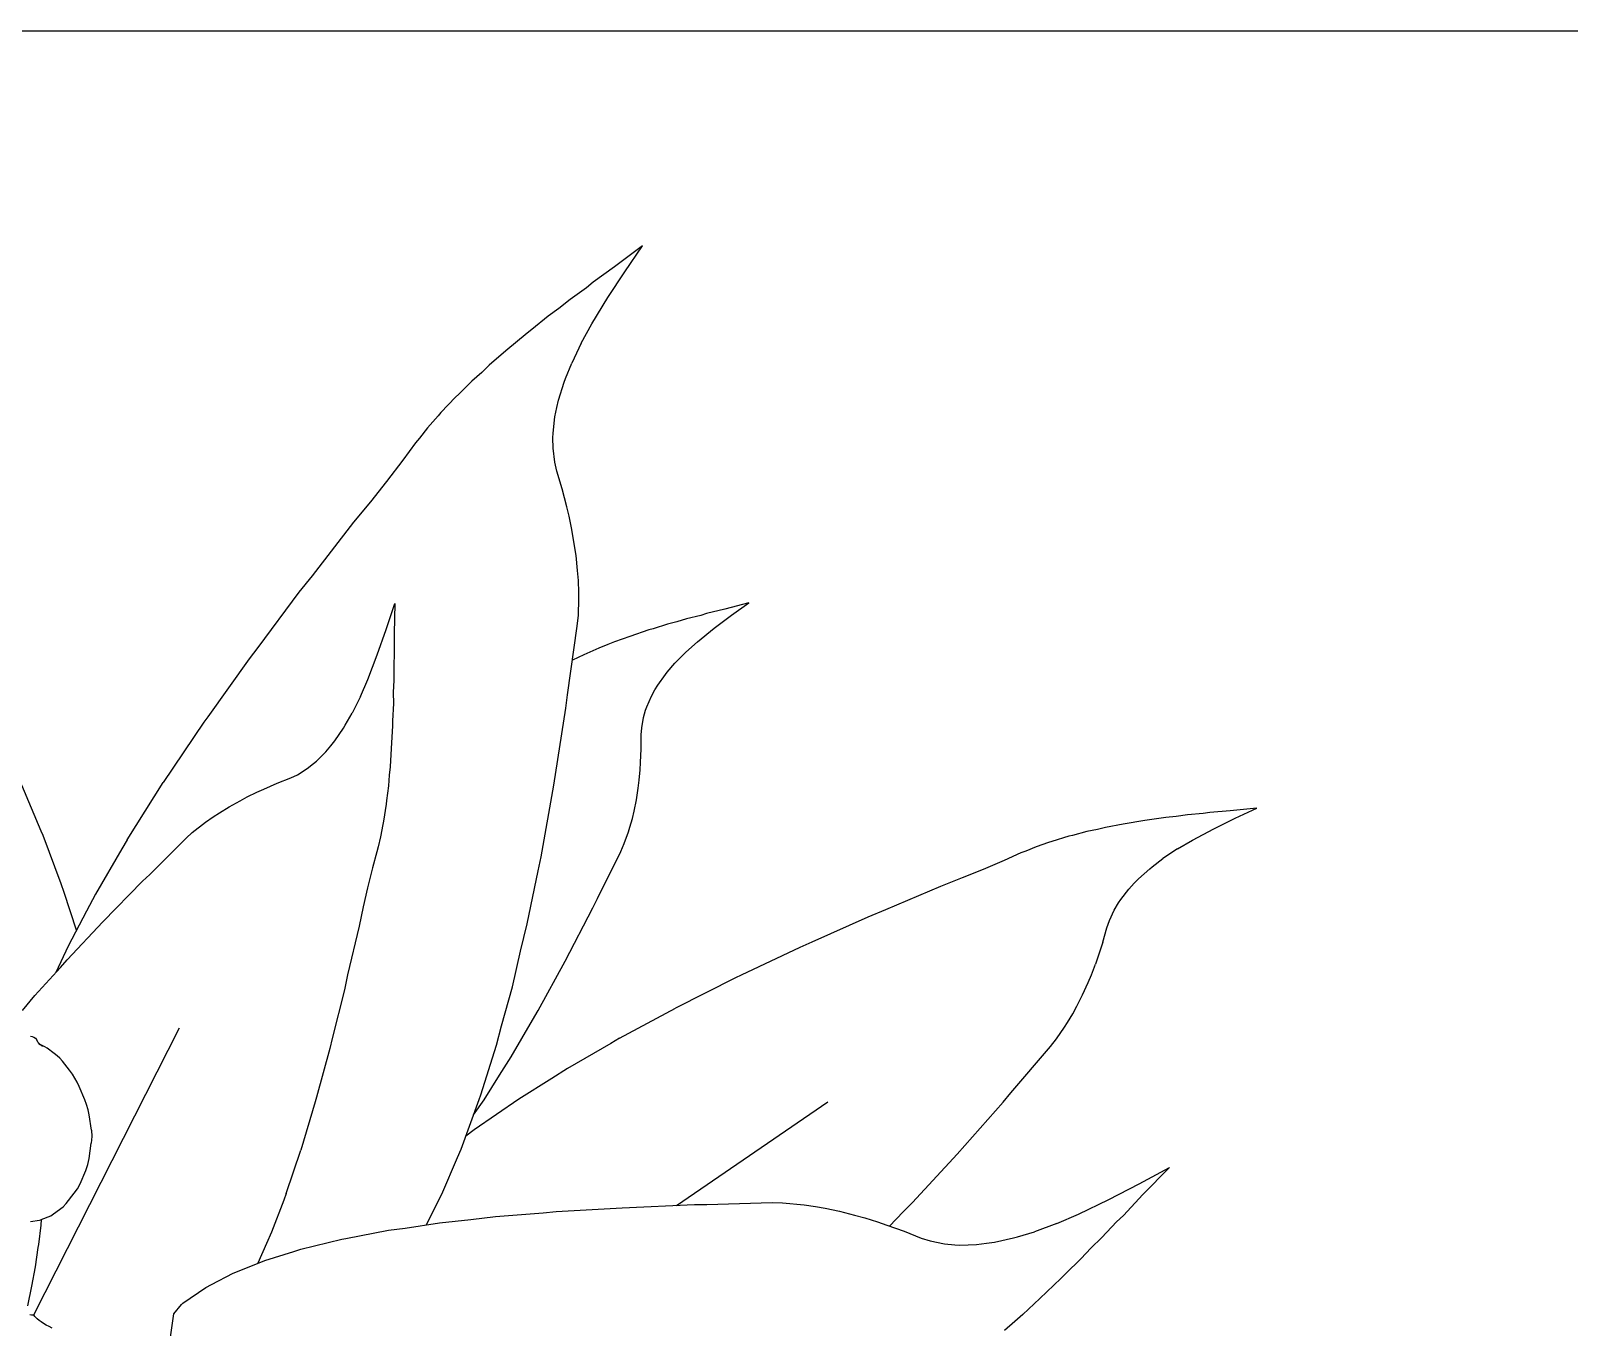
# Model space of a CAD drawing. Header units: metres. Extents: x 244.4 to 340.3, y -4.1 to 64.3.
# Drawn here: x 252.6015 to 253.0218, y 36.0079 to 36.3623 of the extents above; entities that cross this region are included whole.
import ezdxf

# ---------------------------------------------------------------- set-up
doc = ezdxf.new("R2010")
doc.units = ezdxf.units.M
doc.layers.add('Edges', color=7, linetype='Continuous')

msp = doc.modelspace()

# ---------------------------------------------------------------- linework, layer by layer
at = {"layer": 'Edges'}
for p, q in [((251.59767, 36.3623), (257.44767, 36.3623)), ((252.76858, 36.30347), (252.76098, 36.29777)), ((252.76382, 36.29644), (252.76858, 36.30347)), ((252.76098, 36.29777), (252.75513, 36.29355)), ((252.75915, 36.28936), (252.76382, 36.29644)), ((252.75334, 36.29207), (252.74885, 36.28886)), ((252.75513, 36.29355), (252.75334, 36.29207)), ((252.74885, 36.28886), (252.74577, 36.28636)), ((252.75477, 36.28217), (252.75915, 36.28936)), ((252.74285, 36.28425), (252.7384, 36.28061)), ((252.74577, 36.28636), (252.74285, 36.28425)), ((252.73713, 36.27968), (252.73131, 36.27481)), ((252.7384, 36.28061), (252.73713, 36.27968)), ((252.75187, 36.27691), (252.75477, 36.28217)), ((252.73131, 36.27481), (252.72669, 36.27086)), ((252.75187, 36.27691), (252.74926, 36.27146)), ((252.72669, 36.27086), (252.72467, 36.26893)), ((252.74757, 36.26723), (252.74926, 36.27146)), ((252.72196, 36.26653), (252.71843, 36.26301)), ((252.72467, 36.26893), (252.72196, 36.26653)), ((252.74567, 36.26136), (252.74718, 36.26623)), ((252.74718, 36.26623), (252.74757, 36.26723)), ((252.71755, 36.26219), (252.71353, 36.25795)), ((252.71843, 36.26301), (252.71755, 36.26219)), ((252.71353, 36.25795), (252.71275, 36.25702)), ((252.74468, 36.25674), (252.74522, 36.25935)), ((252.74522, 36.25935), (252.74567, 36.26136)), ((252.7099, 36.2538), (252.70769, 36.25096)), ((252.71275, 36.25702), (252.7099, 36.2538)), ((252.74418, 36.25232), (252.74468, 36.25674)), ((252.70662, 36.24964), (252.70313, 36.24491)), ((252.70769, 36.25096), (252.70662, 36.24964)), ((252.74415, 36.25102), (252.74418, 36.25232)), ((252.74419, 36.24823), (252.74415, 36.25102)), ((252.74465, 36.24436), (252.74419, 36.24823)), ((252.70313, 36.24491), (252.69868, 36.23909)), ((252.74522, 36.24188), (252.74465, 36.24436)), ((252.74669, 36.23705), (252.74522, 36.24188)), ((252.69868, 36.23909), (252.69428, 36.23356)), ((252.7479, 36.23221), (252.74669, 36.23705)), ((252.69428, 36.23356), (252.68966, 36.22796)), ((252.74857, 36.22962), (252.7479, 36.23221)), ((252.74933, 36.22597), (252.74857, 36.22962)), ((252.68966, 36.22796), (252.67836, 36.21335)), ((252.74977, 36.22316), (252.74933, 36.22597)), ((252.75046, 36.21886), (252.74977, 36.22316)), ((252.75085, 36.21477), (252.75046, 36.21886)), ((252.67836, 36.21335), (252.67474, 36.20882)), ((252.75109, 36.21204), (252.75085, 36.21477)), ((252.75121, 36.20877), (252.75109, 36.21204)), ((252.67474, 36.20882), (252.66351, 36.19374)), ((252.75119, 36.20702), (252.75121, 36.20877)), ((252.69859, 36.19869), (252.70097, 36.20574)), ((252.70097, 36.20574), (252.70079, 36.19758)), ((252.75109, 36.20257), (252.75119, 36.20702)), ((252.78611, 36.203), (252.78453, 36.20251)), ((252.79113, 36.20423), (252.78611, 36.203)), ((252.79767, 36.20594), (252.79113, 36.20423)), ((252.79291, 36.20252), (252.79767, 36.20594)), ((252.74814, 36.1808), (252.7508, 36.19956)), ((252.7508, 36.19956), (252.75109, 36.20257)), ((252.77148, 36.19882), (252.77038, 36.19852)), ((252.77543, 36.20008), (252.77148, 36.19882)), ((252.77796, 36.20071), (252.77543, 36.20008)), ((252.78067, 36.20156), (252.77796, 36.20071)), ((252.78453, 36.20251), (252.78067, 36.20156)), ((252.78359, 36.1953), (252.78817, 36.199)), ((252.78817, 36.199), (252.79291, 36.20252)), ((252.69616, 36.19175), (252.69859, 36.19869)), ((252.70079, 36.19758), (252.70078, 36.19145)), ((252.75913, 36.19451), (252.75666, 36.19357)), ((252.761, 36.1953), (252.75913, 36.19451)), ((252.76517, 36.19677), (252.761, 36.1953)), ((252.77038, 36.19852), (252.76517, 36.19677)), ((252.78044, 36.19248), (252.78359, 36.1953)), ((252.66111, 36.19062), (252.64982, 36.17475)), ((252.66351, 36.19374), (252.66111, 36.19062)), ((252.69356, 36.185), (252.69616, 36.19175)), ((252.70078, 36.19145), (252.70066, 36.18946)), ((252.75254, 36.19174), (252.74948, 36.19024)), ((252.75336, 36.19208), (252.75254, 36.19174)), ((252.75666, 36.19357), (252.75336, 36.19208)), ((252.78044, 36.19248), (252.77744, 36.18943)), ((252.70066, 36.18946), (252.70069, 36.18482)), ((252.77275, 36.18341), (252.77486, 36.18638)), ((252.77486, 36.18638), (252.77535, 36.18697)), ((252.77535, 36.18697), (252.77744, 36.18943)), ((252.69154, 36.18033), (252.69356, 36.185)), ((252.70069, 36.18482), (252.70053, 36.18147)), ((252.77106, 36.18045), (252.772, 36.18213)), ((252.772, 36.18213), (252.77275, 36.18341)), ((252.69154, 36.18033), (252.68928, 36.17577)), ((252.70055, 36.17846), (252.70032, 36.17365)), ((252.70053, 36.18147), (252.70055, 36.17846)), ((252.7477, 36.17717), (252.74814, 36.1808)), ((252.76975, 36.17749), (252.77106, 36.18045)), ((252.64982, 36.17475), (252.64875, 36.17329)), ((252.68738, 36.17247), (252.68928, 36.17577)), ((252.70032, 36.17365), (252.70033, 36.17236)), ((252.74438, 36.15609), (252.7477, 36.17717)), ((252.76838, 36.17176), (252.76888, 36.17461)), ((252.76888, 36.17461), (252.76945, 36.17659)), ((252.76945, 36.17659), (252.76975, 36.17749)), ((252.64875, 36.17329), (252.63764, 36.1568)), ((252.68456, 36.16822), (252.68693, 36.1717)), ((252.68693, 36.1717), (252.68738, 36.17247)), ((252.70033, 36.17236), (252.69998, 36.16608)), ((252.76825, 36.16986), (252.76838, 36.17176)), ((252.76826, 36.16604), (252.76825, 36.16986)), ((252.67956, 36.16266), (252.6821, 36.16522)), ((252.6821, 36.16522), (252.6835, 36.16689)), ((252.6835, 36.16689), (252.68456, 36.16822)), ((252.69998, 36.16608), (252.69968, 36.1611)), ((252.76808, 36.16227), (252.76826, 36.16604)), ((252.67698, 36.16061), (252.67875, 36.16198)), ((252.67875, 36.16198), (252.67956, 36.16266)), ((252.69968, 36.1611), (252.69942, 36.15881)), ((252.76799, 36.16025), (252.76808, 36.16227)), ((252.6278, 36.1412), (252.63764, 36.1568)), ((252.66879, 36.15662), (252.67251, 36.15808)), ((252.67251, 36.15808), (252.67434, 36.15896)), ((252.67434, 36.15896), (252.67698, 36.16061)), ((252.69942, 36.15881), (252.6992, 36.15588)), ((252.76742, 36.15532), (252.76773, 36.15744)), ((252.76773, 36.15744), (252.76799, 36.16025)), ((252.60433, 36.14356), (252.59906, 36.15614)), ((252.6587, 36.15181), (252.66065, 36.15289)), ((252.66065, 36.15289), (252.66327, 36.15417)), ((252.66327, 36.15417), (252.66519, 36.155)), ((252.66519, 36.155), (252.66879, 36.15662)), ((252.6992, 36.15588), (252.69867, 36.15187)), ((252.7409, 36.13651), (252.74438, 36.15609)), ((252.76695, 36.15205), (252.76742, 36.15532)), ((252.65128, 36.14744), (252.65304, 36.14853)), ((252.65304, 36.14853), (252.65573, 36.15022)), ((252.65573, 36.15022), (252.6587, 36.15181)), ((252.69858, 36.15091), (252.69787, 36.14627)), ((252.69867, 36.15187), (252.69858, 36.15091)), ((252.76584, 36.14698), (252.76629, 36.14901)), ((252.76629, 36.14901), (252.76695, 36.15205)), ((252.92178, 36.14837), (252.91748, 36.148)), ((252.92357, 36.14863), (252.92178, 36.14837)), ((252.92915, 36.14909), (252.92357, 36.14863)), ((252.93642, 36.1498), (252.92915, 36.14909)), ((252.93054, 36.14706), (252.93642, 36.1498)), ((252.64557, 36.14315), (252.64923, 36.14601)), ((252.64923, 36.14601), (252.65128, 36.14744)), ((252.69766, 36.14531), (252.69704, 36.14196)), ((252.69787, 36.14627), (252.69766, 36.14531)), ((252.76474, 36.14333), (252.76516, 36.14459)), ((252.76516, 36.14459), (252.76584, 36.14698)), ((252.89505, 36.14455), (252.89286, 36.14402)), ((252.89987, 36.14544), (252.89505, 36.14455)), ((252.90583, 36.14646), (252.89987, 36.14544)), ((252.90708, 36.14659), (252.90583, 36.14646)), ((252.91157, 36.14728), (252.90708, 36.14659)), ((252.91441, 36.14755), (252.91157, 36.14728)), ((252.91748, 36.148), (252.91441, 36.14755)), ((252.91882, 36.1411), (252.92464, 36.1442)), ((252.92464, 36.1442), (252.93054, 36.14706)), ((252.60485, 36.14233), (252.60433, 36.14356)), ((252.60983, 36.1291), (252.60485, 36.14233)), ((252.6278, 36.1412), (252.62637, 36.1387)), ((252.63398, 36.13168), (252.64391, 36.14164)), ((252.64391, 36.14164), (252.64557, 36.14315)), ((252.69704, 36.14196), (252.69635, 36.1392)), ((252.76268, 36.13801), (252.76361, 36.14012)), ((252.76361, 36.14012), (252.76474, 36.14333)), ((252.87953, 36.1404), (252.87612, 36.13923)), ((252.88047, 36.14074), (252.87953, 36.1404)), ((252.88508, 36.14213), (252.88047, 36.14074)), ((252.88605, 36.14236), (252.88508, 36.14213)), ((252.88997, 36.14342), (252.88605, 36.14236)), ((252.89286, 36.14402), (252.88997, 36.14342)), ((252.91473, 36.13869), (252.91882, 36.1411)), ((252.62637, 36.1387), (252.61917, 36.12632)), ((252.69605, 36.1379), (252.69484, 36.13348)), ((252.69635, 36.1392), (252.69605, 36.1379)), ((252.74006, 36.13267), (252.7409, 36.13651)), ((252.75627, 36.12508), (252.76268, 36.13801)), ((252.87199, 36.13756), (252.86744, 36.13555)), ((252.87334, 36.13809), (252.87199, 36.13756)), ((252.87612, 36.13923), (252.87334, 36.13809)), ((252.90785, 36.13379), (252.91073, 36.13601)), ((252.91473, 36.13869), (252.91073, 36.13601)), ((252.63205, 36.12984), (252.63398, 36.13168)), ((252.69484, 36.13348), (252.69346, 36.12803)), ((252.73714, 36.11816), (252.74006, 36.13267)), ((252.86164, 36.13309), (252.85594, 36.13076)), ((252.86744, 36.13555), (252.86164, 36.13309)), ((252.90409, 36.13049), (252.90716, 36.13325)), ((252.90716, 36.13325), (252.90785, 36.13379)), ((252.6106, 36.12673), (252.60983, 36.1291)), ((252.62119, 36.1187), (252.63205, 36.12984)), ((252.69346, 36.12803), (252.69228, 36.12283)), ((252.84999, 36.12842), (252.83498, 36.12202)), ((252.85594, 36.13076), (252.84999, 36.12842)), ((252.89924, 36.12482), (252.90147, 36.12768)), ((252.90147, 36.12768), (252.90294, 36.12929)), ((252.90294, 36.12929), (252.90409, 36.13049)), ((252.61399, 36.11643), (252.6106, 36.12673)), ((252.61917, 36.12632), (252.61674, 36.12167)), ((252.75507, 36.12254), (252.75627, 36.12508)), ((252.8975, 36.12196), (252.89867, 36.12393)), ((252.89867, 36.12393), (252.89924, 36.12482)), ((252.61674, 36.12167), (252.61172, 36.11212)), ((252.69228, 36.12283), (252.69121, 36.11756)), ((252.74751, 36.108), (252.75507, 36.12254)), ((252.83018, 36.12004), (252.81482, 36.11316)), ((252.83498, 36.12202), (252.83018, 36.12004)), ((252.89546, 36.11712), (252.89614, 36.11908)), ((252.89614, 36.11908), (252.8975, 36.12196)), ((252.61143, 36.10838), (252.62119, 36.1187)), ((252.69121, 36.11756), (252.68805, 36.10425)), ((252.73532, 36.11074), (252.73714, 36.11816)), ((252.89436, 36.11315), (252.89546, 36.11712)), ((252.61172, 36.11212), (252.60838, 36.10494)), ((252.73308, 36.101), (252.73532, 36.11074)), ((252.81155, 36.11173), (252.79554, 36.10414)), ((252.81482, 36.11316), (252.81155, 36.11173)), ((252.89436, 36.11315), (252.89238, 36.10717)), ((252.60264, 36.09863), (252.6096, 36.10627)), ((252.6096, 36.10627), (252.61143, 36.10838)), ((252.74011, 36.09449), (252.74751, 36.108)), ((252.89128, 36.10429), (252.89238, 36.10717)), ((252.68805, 36.10425), (252.68717, 36.10013)), ((252.79403, 36.10344), (252.77761, 36.09516)), ((252.79554, 36.10414), (252.79403, 36.10344)), ((252.88885, 36.09877), (252.89033, 36.10212)), ((252.89033, 36.10212), (252.89128, 36.10429)), ((252.59926, 36.09453), (252.60264, 36.09863)), ((252.68717, 36.10013), (252.68381, 36.08689)), ((252.73011, 36.09032), (252.73308, 36.101)), ((252.88725, 36.09569), (252.88885, 36.09877)), ((252.73854, 36.09188), (252.74011, 36.09449)), ((252.76233, 36.08691), (252.77761, 36.09516)), ((252.88471, 36.09122), (252.88615, 36.09363)), ((252.88615, 36.09363), (252.88725, 36.09569)), ((252.60236, 36.01132), (252.64215, 36.08975)), ((252.7287, 36.08502), (252.73011, 36.09032)), ((252.73272, 36.08187), (252.73854, 36.09188)), ((252.88169, 36.08676), (252.88388, 36.08996)), ((252.88388, 36.08996), (252.88471, 36.09122)), ((252.6014, 36.08749), (252.60189, 36.08742)), ((252.60189, 36.08742), (252.60235, 36.08724)), ((252.60235, 36.08724), (252.60274, 36.08694)), ((252.60274, 36.08694), (252.60305, 36.08656)), ((252.60355, 36.0858), (252.60305, 36.08656)), ((252.60362, 36.08571), (252.60355, 36.0858)), ((252.60414, 36.08517), (252.60362, 36.08571)), ((252.60397, 36.08526), (252.60362, 36.08571)), ((252.60397, 36.08526), (252.60374, 36.08542)), ((252.60401, 36.08521), (252.60397, 36.08526)), ((252.68381, 36.08689), (252.68318, 36.08416)), ((252.75998, 36.08553), (252.74809, 36.07862)), ((252.76233, 36.08691), (252.75998, 36.08553)), ((252.88005, 36.08467), (252.88169, 36.08676)), ((252.60412, 36.08507), (252.60401, 36.08521)), ((252.60414, 36.08517), (252.60401, 36.08521)), ((252.60418, 36.08513), (252.60414, 36.08517)), ((252.6042, 36.08512), (252.60418, 36.08513)), ((252.60465, 36.08491), (252.6042, 36.08512)), ((252.60471, 36.08469), (252.6042, 36.08512)), ((252.60533, 36.0846), (252.60465, 36.08491)), ((252.60595, 36.08421), (252.60533, 36.0846)), ((252.60784, 36.0828), (252.60595, 36.08421)), ((252.60867, 36.08215), (252.60784, 36.0828)), ((252.60942, 36.08144), (252.60867, 36.08215)), ((252.61012, 36.08065), (252.60942, 36.08144)), ((252.68318, 36.08416), (252.67952, 36.0708)), ((252.7244, 36.07147), (252.7287, 36.08502)), ((252.7295, 36.07683), (252.73272, 36.08187)), ((252.86923, 36.072), (252.88005, 36.08467)), ((252.61208, 36.07816), (252.61012, 36.08065)), ((252.61285, 36.07713), (252.61208, 36.07816)), ((252.61355, 36.07605), (252.61285, 36.07713)), ((252.72532, 36.07012), (252.7295, 36.07683)), ((252.74809, 36.07862), (252.74383, 36.07593)), ((252.61416, 36.07492), (252.61355, 36.07605)), ((252.6147, 36.07374), (252.61416, 36.07492)), ((252.61623, 36.07013), (252.6147, 36.07374)), ((252.74383, 36.07593), (252.73486, 36.07028)), ((252.61674, 36.06878), (252.61623, 36.07013)), ((252.61716, 36.0674), (252.61674, 36.06878)), ((252.67921, 36.06957), (252.67524, 36.05634)), ((252.67952, 36.0708), (252.67921, 36.06957)), ((252.71904, 36.05664), (252.724, 36.07017)), ((252.72245, 36.06595), (252.72532, 36.07012)), ((252.73486, 36.07028), (252.72262, 36.06187)), ((252.724, 36.07017), (252.7244, 36.07147)), ((252.77785, 36.04124), (252.81922, 36.06957)), ((252.85454, 36.05523), (252.86715, 36.06949)), ((252.86715, 36.06949), (252.86923, 36.072)), ((252.61748, 36.066), (252.61716, 36.0674)), ((252.61805, 36.0618), (252.61748, 36.066)), ((252.61813, 36.06004), (252.61798, 36.05828)), ((252.61805, 36.0618), (252.61813, 36.06004)), ((252.72262, 36.06187), (252.72032, 36.06014)), ((252.61742, 36.0541), (252.61798, 36.05828)), ((252.67129, 36.04452), (252.67524, 36.05634)), ((252.71804, 36.05432), (252.71904, 36.05664)), ((252.61651, 36.05082), (252.61707, 36.05243)), ((252.61707, 36.05243), (252.61742, 36.0541)), ((252.71378, 36.04433), (252.71804, 36.05432)), ((252.84234, 36.04199), (252.85454, 36.05523)), ((252.61495, 36.04715), (252.61651, 36.05082)), ((252.90425, 36.04713), (252.9126, 36.05156)), ((252.9126, 36.05156), (252.90531, 36.04418)), ((252.61118, 36.04175), (252.61338, 36.04454)), ((252.61338, 36.04454), (252.61426, 36.04579)), ((252.61426, 36.04579), (252.61495, 36.04715)), ((252.67129, 36.04452), (252.67058, 36.04271)), ((252.71107, 36.03889), (252.71378, 36.04433)), ((252.89596, 36.04283), (252.90425, 36.04713)), ((252.90531, 36.04418), (252.89997, 36.03852)), ((252.6077, 36.03891), (252.61031, 36.04087)), ((252.61031, 36.04087), (252.61118, 36.04175)), ((252.67058, 36.04271), (252.66728, 36.03394)), ((252.72842, 36.03821), (252.7415, 36.03921)), ((252.7415, 36.03921), (252.74504, 36.03957)), ((252.74504, 36.03957), (252.76305, 36.04061)), ((252.76305, 36.04061), (252.78279, 36.04145)), ((252.78279, 36.04145), (252.78618, 36.04146)), ((252.78618, 36.04146), (252.80403, 36.04202)), ((252.80403, 36.04202), (252.80688, 36.04197)), ((252.80688, 36.04197), (252.81276, 36.04143)), ((252.81276, 36.04143), (252.81588, 36.04096)), ((252.81588, 36.04096), (252.81847, 36.04044)), ((252.81847, 36.04044), (252.82242, 36.03965)), ((252.82242, 36.03965), (252.82656, 36.03854)), ((252.8361, 36.03557), (252.83984, 36.03945)), ((252.83984, 36.03945), (252.84234, 36.04199)), ((252.88768, 36.03886), (252.89596, 36.04283)), ((252.6014, 36.03687), (252.60386, 36.03718)), ((252.60423, 36.03585), (252.60358, 36.03055)), ((252.60386, 36.03718), (252.60429, 36.03733)), ((252.60437, 36.03736), (252.60423, 36.03585)), ((252.60429, 36.03733), (252.60437, 36.03736)), ((252.60437, 36.03736), (252.60698, 36.03842)), ((252.60698, 36.03842), (252.6077, 36.03891)), ((252.69919, 36.03444), (252.70373, 36.03505)), ((252.70373, 36.03505), (252.71315, 36.03651)), ((252.70959, 36.03596), (252.71107, 36.03889)), ((252.71315, 36.03651), (252.72173, 36.03737)), ((252.72173, 36.03737), (252.72842, 36.03821)), ((252.82656, 36.03854), (252.8293, 36.03784)), ((252.8293, 36.03784), (252.83283, 36.03674)), ((252.83283, 36.03674), (252.83533, 36.03584)), ((252.83533, 36.03584), (252.84007, 36.0342)), ((252.88175, 36.03629), (252.87569, 36.03405)), ((252.88175, 36.03629), (252.88768, 36.03886)), ((252.89813, 36.03679), (252.89412, 36.03247)), ((252.89997, 36.03852), (252.89813, 36.03679)), ((252.66589, 36.03081), (252.66356, 36.02545)), ((252.66728, 36.03394), (252.66589, 36.03081)), ((252.67529, 36.02927), (252.6865, 36.03201)), ((252.6865, 36.03201), (252.68758, 36.0322)), ((252.68758, 36.0322), (252.69919, 36.03444)), ((252.84007, 36.0342), (252.84477, 36.0323)), ((252.84477, 36.0323), (252.84723, 36.03153)), ((252.84723, 36.03153), (252.85111, 36.03075)), ((252.85111, 36.03075), (252.85394, 36.03047)), ((252.85987, 36.03055), (252.86261, 36.03088)), ((252.86261, 36.03088), (252.86475, 36.03118)), ((252.86475, 36.03118), (252.86997, 36.03233)), ((252.86997, 36.03233), (252.87106, 36.03265)), ((252.87106, 36.03265), (252.87569, 36.03405)), ((252.89412, 36.03247), (252.89105, 36.02952)), ((252.60346, 36.02971), (252.60267, 36.02442)), ((252.60358, 36.03055), (252.60346, 36.02971)), ((252.66543, 36.02619), (252.67336, 36.02866)), ((252.67336, 36.02866), (252.67529, 36.02927)), ((252.85394, 36.03047), (252.85528, 36.0304)), ((252.85528, 36.0304), (252.85987, 36.03055)), ((252.88845, 36.02672), (252.88405, 36.02248)), ((252.89105, 36.02952), (252.88845, 36.02672)), ((252.60267, 36.02442), (252.60172, 36.01913)), ((252.65085, 36.01966), (252.65676, 36.0227)), ((252.65676, 36.0227), (252.66111, 36.02447)), ((252.66111, 36.02447), (252.66543, 36.02619)), ((252.88405, 36.02248), (252.88292, 36.02127)), ((252.60172, 36.01913), (252.60063, 36.01383)), ((252.64303, 36.01451), (252.64927, 36.0188)), ((252.64927, 36.0188), (252.65085, 36.01966)), ((252.88292, 36.02127), (252.87713, 36.01577)), ((252.64056, 36.01158), (252.64264, 36.01411)), ((252.64264, 36.01411), (252.64303, 36.01451)), ((252.87713, 36.01577), (252.87252, 36.01143)), ((252.60126, 36.01139), (252.60171, 36.01132)), ((252.60171, 36.01132), (252.60207, 36.0113)), ((252.60207, 36.0113), (252.60236, 36.01132)), ((252.60241, 36.01112), (252.60236, 36.01132)), ((252.60258, 36.01086), (252.60241, 36.01112)), ((252.60286, 36.01056), (252.60258, 36.01086)), ((252.60326, 36.01021), (252.60286, 36.01056)), ((252.60376, 36.00982), (252.60326, 36.01021)), ((252.60434, 36.00941), (252.60376, 36.00982)), ((252.63963, 36.00525), (252.64056, 36.01158)), ((252.87252, 36.01143), (252.87029, 36.00954)), ((252.60501, 36.00898), (252.60434, 36.00941)), ((252.60574, 36.00854), (252.60501, 36.00898)), ((252.60652, 36.0081), (252.60574, 36.00854)), ((252.60733, 36.00767), (252.60652, 36.0081)), ((252.87029, 36.00954), (252.86753, 36.00702))]:
    msp.add_line(p, q, dxfattribs=at)

doc.saveas('drawing.dxf')
